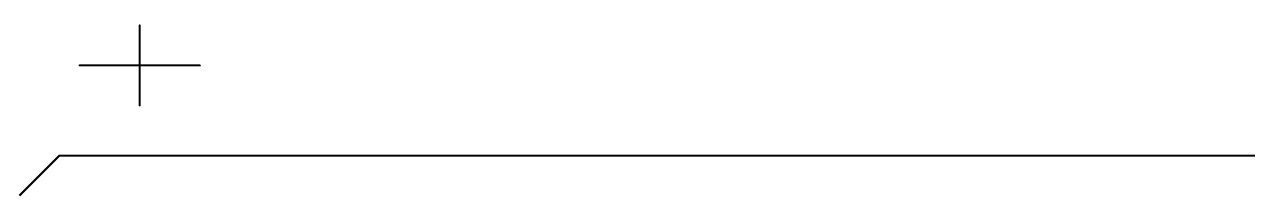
# Model space of a CAD drawing. Header units: millimetres. Extents: x 62 to 174, y 88 to 123.
# Drawn here: x 92.1 to 122.6, y 88.85 to 93.15 of the extents above; entities that cross this region are included whole.
import ezdxf

# ---------------------------------------------------------------- set-up
doc = ezdxf.new("R2010")
doc.units = ezdxf.units.MM
doc.layers.add('Mechanical1', color=6, linetype='Continuous')
doc.layers.add('Mechanical8', color=56, linetype='Continuous')

msp = doc.modelspace()

# ---------------------------------------------------------------- linework, layer by layer
at = {"layer": 'Mechanical1', "const_width": 0.05}
for points in [[(91.972, 88.875), (92.972, 89.875)], [(92.972, 89.875), (174.472, 89.875)]]:
    msp.add_lwpolyline(points, dxfattribs=at)
at = {"layer": 'Mechanical1', "const_width": 0.025}
msp.add_lwpolyline([(92.959, 89.875, 1), (92.984, 89.875, 1)], format="xyb", close=True, dxfattribs=at)
msp.add_lwpolyline([(92.959, 89.875, 1), (92.984, 89.875, 1)], format="xyb", close=True, dxfattribs=at)
at = {"layer": 'Mechanical8', "const_width": 0.05}
for points in [[(94.972, 92.125), (94.972, 93.125)], [(93.472, 92.125), (94.972, 92.125)], [(94.972, 92.125), (96.472, 92.125)], [(94.972, 91.125), (94.972, 92.125)]]:
    msp.add_lwpolyline(points, dxfattribs=at)
at = {"layer": 'Mechanical8', "const_width": 0.025}
for points in [[(94.959, 93.125, 1), (94.984, 93.125, 1)], [(93.459, 92.125, 1), (93.484, 92.125, 1)], [(94.959, 92.125, 1), (94.984, 92.125, 1)], [(94.959, 92.125, 1), (94.984, 92.125, 1)], [(94.959, 92.125, 1), (94.984, 92.125, 1)], [(94.959, 92.125, 1), (94.984, 92.125, 1)], [(96.459, 92.125, 1), (96.484, 92.125, 1)], [(94.959, 91.125, 1), (94.984, 91.125, 1)]]:
    msp.add_lwpolyline(points, format="xyb", close=True, dxfattribs=at)

doc.saveas('drawing.dxf')
